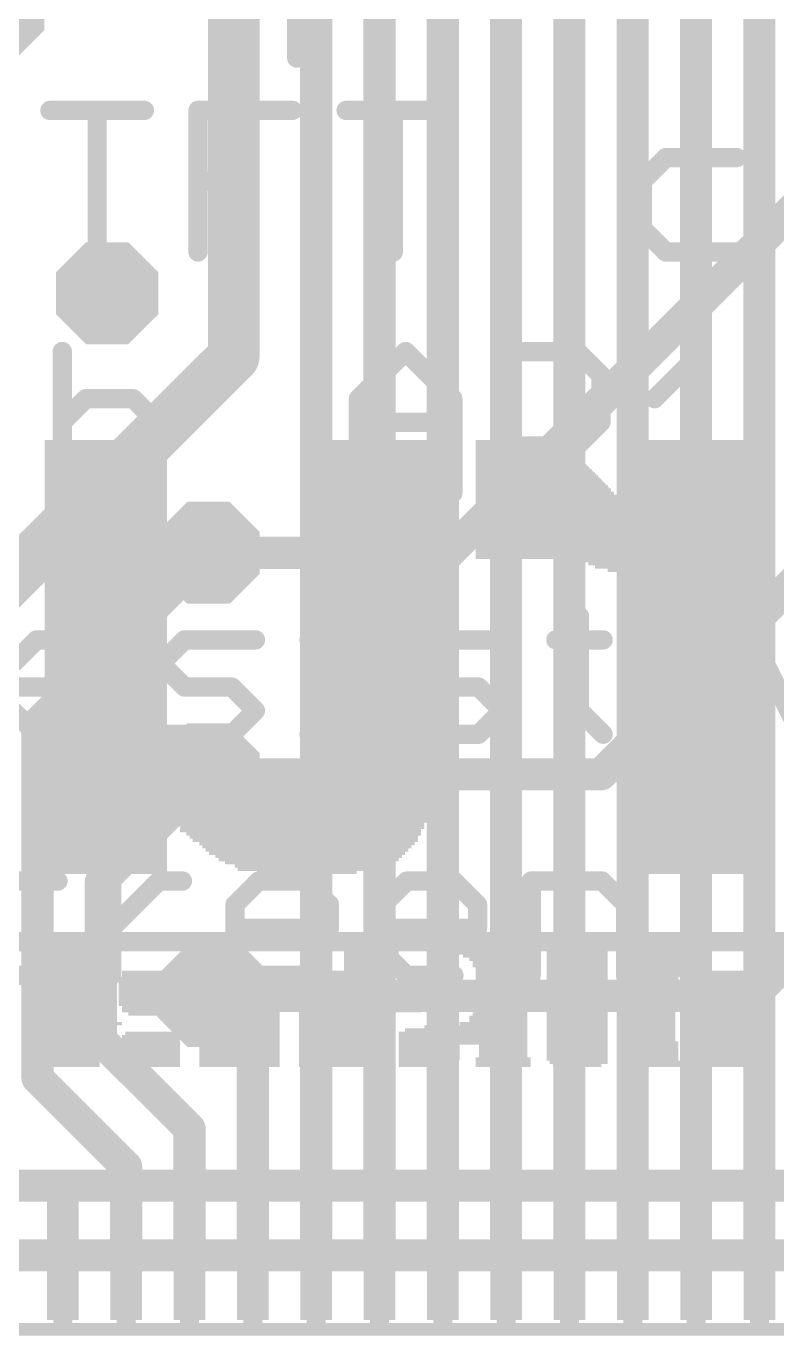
# Model space of a CAD drawing. Extents: x -14.2 to 48.4, y -5.3 to 35.
# Drawn here: x 14.14 to 20.07, y 4.21 to 14.56 of the extents above; entities that cross this region are included whole.
import ezdxf

# ---------------------------------------------------------------- set-up
doc = ezdxf.new("R2010")
doc.units = 0
for name, color, linetype in [('1', 12, 'CONTINUOUS'), ('16', 132, 'CONTINUOUS'), ('18', 110, 'CONTINUOUS'), ('21', 40, 'CONTINUOUS'), ('22', 6, 'CONTINUOUS'), ('51', 253, 'CONTINUOUS')]:
    doc.layers.add(name, color=color, linetype=linetype)

# ---------------------------------------------------------------- blocks, each defined once
blk = doc.blocks.new('RECT')
blk.add_solid([(-0.5, -0.5), (0.5, -0.5), (-0.5, 0.5), (0.5, 0.5)])
blk = doc.blocks.new('OCTAGONV')
at = {"const_width": 0.5}
blk.add_lwpolyline([(-0.25, -0.1036), (-0.25, 0.1036), (-0.1036, 0.25), (0.1036, 0.25), (0.25, 0.1036), (0.25, -0.1036), (0.1036, -0.25), (-0.1036, -0.25), (-0.25, -0.1036), (-0.25, 0.1036)], dxfattribs=at)

msp = doc.modelspace()

# ---------------------------------------------------------------- linework, layer by layer
at = {"layer": '1'}
for points, const_width in [([(16.43, 18.16), (16.43, 4.89)], 0.254), ([(16.93, 4.89), (16.93, 18.16)], 0.254), ([(17.43, 18.16), (17.43, 4.89)], 0.254), ([(17.93, 4.89), (17.93, 18.16)], 0.254), ([(18.43, 18.16), (18.43, 4.89)], 0.254), ([(18.93, 4.89), (18.93, 18.16)], 0.254), ([(19.43, 18.16), (19.43, 4.89)], 0.254), ([(19.93, 4.89), (19.93, 18.16)], 0.254), ([(15.78, 11.95), (15.78, 16.25)], 0.4064), ([(13.58, 9.75), (15.78, 11.95)], 0.4064), ([(14.23, 9.05), (15.58, 10.4)], 0.254), ([(14.23, 6.25), (14.23, 9.05)], 0.254), ([(14.73, 7.8), (15.58, 8.65)], 0.254), ([(14.73, 6.55), (14.73, 7.8)], 0.254), ([(15.93, 6.55), (15.58, 6.9)], 0.254), ([(15.43, 5.85), (14.73, 6.55)], 0.254), ([(15.93, 4.89), (15.93, 6.55)], 0.254), ([(14.93, 5.55), (14.23, 6.25)], 0.254), ([(15.43, 4.89), (15.43, 5.85)], 0.254), ([(14.93, 4.89), (14.93, 5.55)], 0.254)]:
    msp.add_lwpolyline(points, dxfattribs=dict(at, const_width=const_width))
for points, const_width in [([(15.8518, 11.8782, 1), (15.7082, 12.0218)], 0.2032), ([(15.6784, 11.95, 1), (15.8816, 11.95)], 0.2032), ([(15.6249, 10.3551, 1), (15.5351, 10.4449)], 0.127), ([(14.2935, 9.05, 1), (14.1665, 9.05)], 0.127), ([(14.1851, 9.0949, 1), (14.2749, 9.0051)], 0.127), ([(15.6249, 8.6051, 1), (15.5351, 8.6949)], 0.127), ([(14.7935, 7.8, 1), (14.6665, 7.8)], 0.127), ([(14.6851, 7.8449, 1), (14.7749, 7.7551)], 0.127), ([(15.6249, 6.9449, 1), (15.5351, 6.8551)], 0.127), ([(14.7749, 6.5949, 1), (14.6851, 6.5051)], 0.127), ([(15.9935, 6.55, 1), (15.8665, 6.55)], 0.127), ([(15.8851, 6.5051, 1), (15.9749, 6.5949)], 0.127), ([(14.6665, 6.55, 1), (14.7935, 6.55)], 0.127), ([(14.2749, 6.2949, 1), (14.1851, 6.2051)], 0.127), ([(14.1665, 6.25, 1), (14.2935, 6.25)], 0.127), ([(15.4935, 5.85, 1), (15.3665, 5.85)], 0.127), ([(15.3851, 5.8051, 1), (15.4749, 5.8949)], 0.127), ([(14.9935, 5.55, 1), (14.8665, 5.55)], 0.127), ([(14.8851, 5.5051, 1), (14.9749, 5.5949)], 0.127), ([(14.8665, 4.89, 1), (14.9935, 4.89)], 0.127), ([(15.3665, 4.89, 1), (15.4935, 4.89)], 0.127), ([(15.8665, 4.89, 1), (15.9935, 4.89)], 0.127), ([(16.3665, 4.89, 1), (16.4935, 4.89)], 0.127), ([(16.8665, 4.89, 1), (16.9935, 4.89)], 0.127), ([(17.3665, 4.89, 1), (17.4935, 4.89)], 0.127), ([(17.8665, 4.89, 1), (17.9935, 4.89)], 0.127), ([(18.3665, 4.89, 1), (18.4935, 4.89)], 0.127), ([(18.8665, 4.89, 1), (18.9935, 4.89)], 0.127), ([(19.3665, 4.89, 1), (19.4935, 4.89)], 0.127), ([(19.8665, 4.89, 1), (19.9935, 4.89)], 0.127)]:
    msp.add_lwpolyline(points, format="xyb", dxfattribs=dict(at, const_width=const_width))
at = {"layer": '16', "const_width": 0.254}
for points in [[(17.48, 10.4), (23.68, 16.6)], [(18.68, 8.65), (24.93, 14.9)], [(19.88, 6.9), (26.18, 13.2)], [(15.58, 10.4), (17.48, 10.4)], [(15.58, 8.65), (18.68, 8.65)], [(15.58, 6.9), (19.88, 6.9)], [(27.03, 5.4), (11.9319, 5.4)], [(27.28, 4.85), (11.6813, 4.85)]]:
    msp.add_lwpolyline(points, dxfattribs=at)
at = {"layer": '16', "const_width": 0.127}
for points in [[(15.58, 10.4635, 1), (15.58, 10.3365)], [(17.4351, 10.4449, 1), (17.5249, 10.3551)], [(17.48, 10.3365, 1), (17.48, 10.4635)], [(15.58, 8.7135, 1), (15.58, 8.5865)], [(18.6351, 8.6949, 1), (18.7249, 8.6051)], [(18.68, 8.5865, 1), (18.68, 8.7135)], [(15.58, 6.9635, 1), (15.58, 6.8365)], [(19.8351, 6.9449, 1), (19.9249, 6.8551)], [(19.88, 6.8365, 1), (19.88, 6.9635)]]:
    msp.add_lwpolyline(points, format="xyb", dxfattribs=at)
at = {"layer": '21', "const_width": 0.1524}
for points in [[(16.2769, 14.3084), (16.2769, 15.4269)], [(14.3279, 13.8948), (15.0736, 13.8948)], [(14.7008, 12.7762), (14.7008, 13.8948)], [(15.4973, 12.7762), (15.4973, 13.8948)], [(15.4973, 13.8948), (16.243, 13.8948)], [(16.6667, 13.8948), (17.4124, 13.8948)], [(17.0395, 12.7762), (17.0395, 13.8948)], [(19.1919, 13.5219), (19.0055, 13.3355)], [(19.7512, 13.5219), (19.1919, 13.5219)], [(15.4973, 13.3355), (15.8702, 13.3355)], [(19.0055, 13.3355), (19.0055, 12.9626)], [(19.0055, 12.9626), (19.1919, 12.7762)], [(19.1919, 12.7762), (19.7512, 12.7762)], [(14.4253, 11.9898), (14.4253, 10.8712)], [(16.7641, 11.6169), (17.137, 11.9898)], [(17.137, 11.9898), (17.5098, 11.6169)], [(17.9335, 10.8712), (17.9335, 11.9898)], [(17.9335, 11.9898), (18.4928, 11.9898)], [(18.4928, 11.9898), (18.6792, 11.8033)], [(19.1029, 11.6169), (19.4758, 11.9898)], [(19.4758, 11.9898), (19.4758, 10.8712)], [(18.6792, 11.8033), (18.6792, 11.4305)], [(14.4253, 11.4305), (14.6118, 11.6169)], [(14.6118, 11.6169), (14.9846, 11.6169)], [(14.9846, 11.6169), (15.171, 11.4305)], [(16.7641, 10.8712), (16.7641, 11.6169)], [(17.5098, 11.6169), (17.5098, 10.8712)], [(15.171, 11.4305), (15.171, 10.8712)], [(16.7641, 11.4305), (17.5098, 11.4305)], [(18.6792, 11.4305), (18.4928, 11.244)], [(18.4928, 11.244), (17.9335, 11.244)], [(18.3064, 11.244), (18.6792, 10.8712)], [(19.1029, 10.8712), (19.8486, 10.8712)], [(16.5608, 10.2712), (16.5608, 10.0848)], [(19.2894, 10.2712), (19.2894, 10.0848)], [(18.5098, 9.8983), (18.5098, 9.1526)], [(14.0356, 9.5255), (14.222, 9.7119)], [(14.222, 9.7119), (14.5948, 9.7119)], [(14.5948, 9.7119), (14.7813, 9.5255)], [(15.2049, 9.5255), (15.3914, 9.7119)], [(15.3914, 9.7119), (15.9507, 9.7119)], [(16.3743, 9.7119), (16.5608, 9.7119)], [(16.5608, 9.7119), (16.5608, 8.9662)], [(17.1539, 9.5255), (17.3404, 9.7119)], [(17.3404, 9.7119), (17.8996, 9.7119)], [(18.3233, 9.7119), (18.6962, 9.7119)], [(19.1029, 9.7119), (19.2894, 9.7119)], [(19.2894, 9.7119), (19.2894, 8.9662)], [(19.8825, 9.7119), (20.2554, 8.9662)], [(14.7813, 9.5255), (14.7813, 9.3391)], [(15.3914, 9.3391), (15.2049, 9.5255)], [(17.3404, 9.3391), (17.1539, 9.5255)], [(14.7813, 9.3391), (14.0356, 9.3391)], [(15.7642, 9.3391), (15.3914, 9.3391)], [(15.9507, 9.1526), (15.7642, 9.3391)], [(17.7132, 9.3391), (17.3404, 9.3391)], [(17.8996, 9.1526), (17.7132, 9.3391)], [(14.222, 8.9662), (14.0356, 9.1526)], [(15.7642, 8.9662), (15.9507, 9.1526)], [(17.7132, 8.9662), (17.8996, 9.1526)], [(18.5098, 9.1526), (18.6962, 8.9662)], [(14.5948, 8.9662), (14.222, 8.9662)], [(15.2049, 8.9662), (15.7642, 8.9662)], [(16.3743, 8.9662), (16.7472, 8.9662)], [(17.1539, 8.9662), (17.7132, 8.9662)], [(19.1029, 8.9662), (19.4758, 8.9662)], [(14.3915, 7.8069), (13.8322, 7.8069)], [(14.8151, 7.0612), (14.8151, 7.8069)], [(14.8151, 7.4341), (15.188, 7.8069)], [(15.188, 7.8069), (15.3744, 7.8069)], [(15.7896, 7.6205), (15.9761, 7.8069)], [(15.9761, 7.8069), (16.3489, 7.8069)], [(16.3489, 7.8069), (16.5353, 7.6205)], [(16.959, 7.6205), (17.1455, 7.8069)], [(17.1455, 7.8069), (17.5183, 7.8069)], [(17.5183, 7.8069), (17.7047, 7.6205)], [(18.1284, 7.0612), (18.1284, 7.8069)], [(18.1284, 7.8069), (18.6877, 7.8069)], [(18.6877, 7.8069), (18.8741, 7.6205)], [(15.7896, 7.2476), (15.7896, 7.6205)], [(16.5353, 7.6205), (16.5353, 7.4341)], [(16.959, 7.2476), (16.959, 7.6205)], [(17.7047, 7.6205), (17.7047, 7.4341)], [(18.8741, 7.6205), (18.8741, 7.0612)], [(16.5353, 7.4341), (15.7896, 7.4341)], [(17.7047, 7.4341), (16.959, 7.4341)], [(15.9761, 7.0612), (15.7896, 7.2476)], [(17.1455, 7.0612), (16.959, 7.2476)], [(13.8322, 7.0612), (14.3915, 7.0612)], [(16.3489, 7.0612), (15.9761, 7.0612)], [(17.5183, 7.0612), (17.1455, 7.0612)]]:
    msp.add_lwpolyline(points, dxfattribs=at)
at = {"layer": '21', "const_width": 0.0762}
for points in [[(16.2388, 14.3084, 1), (16.315, 14.3084)], [(14.3279, 13.9329, 1), (14.3279, 13.8567)], [(14.7389, 13.8948, 1), (14.6627, 13.8948)], [(15.0736, 13.8567, 1), (15.0736, 13.9329)], [(15.5354, 13.8948, 1), (15.4592, 13.8948)], [(15.4973, 13.9329, 1), (15.4973, 13.8567)], [(16.243, 13.8567, 1), (16.243, 13.9329)], [(16.6667, 13.9329, 1), (16.6667, 13.8567)], [(17.0776, 13.8948, 1), (17.0014, 13.8948)], [(17.4124, 13.8567, 1), (17.4124, 13.9329)], [(19.1919, 13.56, 1), (19.1919, 13.4838)], [(19.2189, 13.495, 1), (19.165, 13.5488)], [(19.7512, 13.4838, 1), (19.7512, 13.56)], [(15.4973, 13.3736, 1), (15.4973, 13.2974)], [(15.8702, 13.2974, 1), (15.8702, 13.3736)], [(18.9785, 13.3624, 1), (19.0324, 13.3085)], [(19.0436, 13.3355, 1), (18.9674, 13.3355)], [(19.0324, 12.9896, 1), (18.9785, 12.9357)], [(18.9674, 12.9626, 1), (19.0436, 12.9626)], [(19.1919, 12.8143, 1), (19.1919, 12.7381)], [(19.165, 12.7493, 1), (19.2189, 12.8031)], [(19.7512, 12.7381, 1), (19.7512, 12.8143)], [(14.6627, 12.7762, 1), (14.7389, 12.7762)], [(15.4592, 12.7762, 1), (15.5354, 12.7762)], [(17.0014, 12.7762, 1), (17.0776, 12.7762)], [(14.4634, 11.9898, 1), (14.3872, 11.9898)], [(17.1639, 12.0167, 1), (17.11, 11.9628)], [(17.1639, 11.9628, 1), (17.11, 12.0167)], [(17.9716, 11.9898, 1), (17.8954, 11.9898)], [(17.9335, 12.0279, 1), (17.9335, 11.9517)], [(18.5197, 12.0167, 1), (18.4659, 11.9628)], [(18.4928, 11.9517, 1), (18.4928, 12.0279)], [(19.5139, 11.9898, 1), (19.4377, 11.9898)], [(19.5027, 11.9628, 1), (19.4488, 12.0167)], [(18.7173, 11.8033, 1), (18.6411, 11.8033)], [(18.6523, 11.7764, 1), (18.7062, 11.8303)], [(14.6118, 11.655, 1), (14.6118, 11.5788)], [(14.6387, 11.59, 1), (14.5848, 11.6438)], [(15.0116, 11.6438, 1), (14.9577, 11.59)], [(14.9846, 11.5788, 1), (14.9846, 11.655)], [(16.8022, 11.6169, 1), (16.726, 11.6169)], [(17.5479, 11.6169, 1), (17.4717, 11.6169)], [(16.7372, 11.6438, 1), (16.7911, 11.59)], [(17.4829, 11.59, 1), (17.5368, 11.6438)], [(19.076, 11.6438, 1), (19.1299, 11.59)], [(14.3984, 11.4574, 1), (14.4523, 11.4035)], [(15.2091, 11.4305, 1), (15.1329, 11.4305)], [(15.1441, 11.4035, 1), (15.198, 11.4574)], [(16.7641, 11.4686, 1), (16.7641, 11.3924)], [(17.5098, 11.3924, 1), (17.5098, 11.4686)], [(18.7062, 11.4035, 1), (18.6523, 11.4574)], [(18.6411, 11.4305, 1), (18.7173, 11.4305)], [(17.9335, 11.2821, 1), (17.9335, 11.2059)], [(18.3333, 11.271, 1), (18.2794, 11.2171)], [(18.4659, 11.271, 1), (18.5197, 11.2171)], [(18.4928, 11.2059, 1), (18.4928, 11.2821)], [(14.3872, 10.8712, 1), (14.4634, 10.8712)], [(15.1329, 10.8712, 1), (15.2091, 10.8712)], [(16.726, 10.8712, 1), (16.8022, 10.8712)], [(17.4717, 10.8712, 1), (17.5479, 10.8712)], [(17.8954, 10.8712, 1), (17.9716, 10.8712)], [(18.6523, 10.8443, 1), (18.7062, 10.8981)], [(19.1029, 10.9093, 1), (19.1029, 10.8331)], [(19.4377, 10.8712, 1), (19.5139, 10.8712)], [(19.8486, 10.8331, 1), (19.8486, 10.9093)], [(16.5989, 10.2712, 1), (16.5227, 10.2712)], [(19.3275, 10.2712, 1), (19.2513, 10.2712)], [(16.5227, 10.0848, 1), (16.5989, 10.0848)], [(19.2513, 10.0848, 1), (19.3275, 10.0848)], [(18.5479, 9.8983, 1), (18.4717, 9.8983)], [(14.222, 9.75, 1), (14.222, 9.6738)], [(14.2489, 9.685, 1), (14.195, 9.7388)], [(14.6218, 9.7388, 1), (14.5679, 9.685)], [(14.5948, 9.6738, 1), (14.5948, 9.75)], [(15.3914, 9.75, 1), (15.3914, 9.6738)], [(15.4183, 9.685, 1), (15.3644, 9.7388)], [(15.9507, 9.6738, 1), (15.9507, 9.75)], [(16.3743, 9.75, 1), (16.3743, 9.6738)], [(16.5989, 9.7119, 1), (16.5227, 9.7119)], [(16.5608, 9.6738, 1), (16.5608, 9.75)], [(17.3404, 9.75, 1), (17.3404, 9.6738)], [(17.3673, 9.685, 1), (17.3134, 9.7388)], [(17.8996, 9.6738, 1), (17.8996, 9.75)], [(18.3233, 9.75, 1), (18.3233, 9.6738)], [(18.6962, 9.6738, 1), (18.6962, 9.75)], [(19.1029, 9.75, 1), (19.1029, 9.6738)], [(19.3275, 9.7119, 1), (19.2513, 9.7119)], [(19.2894, 9.6738, 1), (19.2894, 9.75)], [(19.9166, 9.7289, 1), (19.8485, 9.6949)], [(14.8194, 9.5255, 1), (14.7432, 9.5255)], [(14.7543, 9.4985, 1), (14.8082, 9.5524)], [(15.2319, 9.5524, 1), (15.178, 9.4985)], [(15.178, 9.5524, 1), (15.2319, 9.4985)], [(17.1809, 9.5524, 1), (17.127, 9.4985)], [(17.127, 9.5524, 1), (17.1809, 9.4985)], [(14.7813, 9.301, 1), (14.7813, 9.3772)], [(15.3914, 9.3772, 1), (15.3914, 9.301)], [(15.7912, 9.366, 1), (15.7373, 9.3121)], [(15.7642, 9.301, 1), (15.7642, 9.3772)], [(17.3404, 9.3772, 1), (17.3404, 9.301)], [(17.7402, 9.366, 1), (17.6863, 9.3121)], [(17.7132, 9.301, 1), (17.7132, 9.3772)], [(14.7432, 9.3391, 1), (14.8194, 9.3391)], [(15.3644, 9.3121, 1), (15.4183, 9.366)], [(17.3134, 9.3121, 1), (17.3673, 9.366)], [(15.9776, 9.1257, 1), (15.9237, 9.1796)], [(15.9237, 9.1257, 1), (15.9776, 9.1796)], [(17.9266, 9.1257, 1), (17.8727, 9.1796)], [(17.8727, 9.1257, 1), (17.9266, 9.1796)], [(18.5367, 9.1796, 1), (18.4828, 9.1257)], [(18.4717, 9.1526, 1), (18.5479, 9.1526)], [(14.222, 9.0043, 1), (14.222, 8.9281)], [(14.195, 8.9393, 1), (14.2489, 8.9931)], [(14.5948, 8.9281, 1), (14.5948, 9.0043)], [(15.2049, 9.0043, 1), (15.2049, 8.9281)], [(15.7373, 8.9931, 1), (15.7912, 8.9393)], [(15.7642, 8.9281, 1), (15.7642, 9.0043)], [(16.3743, 9.0043, 1), (16.3743, 8.9281)], [(16.5227, 8.9662, 1), (16.5989, 8.9662)], [(16.7472, 8.9281, 1), (16.7472, 9.0043)], [(17.1539, 9.0043, 1), (17.1539, 8.9281)], [(17.6863, 8.9931, 1), (17.7402, 8.9393)], [(17.7132, 8.9281, 1), (17.7132, 9.0043)], [(18.6692, 8.9393, 1), (18.7231, 8.9931)], [(19.1029, 9.0043, 1), (19.1029, 8.9281)], [(19.2513, 8.9662, 1), (19.3275, 8.9662)], [(19.4758, 8.9281, 1), (19.4758, 9.0043)], [(14.3915, 7.7688, 1), (14.3915, 7.845)], [(14.8532, 7.8069, 1), (14.777, 7.8069)], [(15.188, 7.845, 1), (15.188, 7.7688)], [(15.2149, 7.78, 1), (15.1611, 7.8338)], [(15.3744, 7.7688, 1), (15.3744, 7.845)], [(15.9761, 7.845, 1), (15.9761, 7.7688)], [(16.003, 7.78, 1), (15.9491, 7.8338)], [(16.3759, 7.8338, 1), (16.322, 7.78)], [(16.3489, 7.7688, 1), (16.3489, 7.845)], [(17.1455, 7.845, 1), (17.1455, 7.7688)], [(17.1724, 7.78, 1), (17.1185, 7.8338)], [(17.5453, 7.8338, 1), (17.4914, 7.78)], [(17.5183, 7.7688, 1), (17.5183, 7.845)], [(18.1665, 7.8069, 1), (18.0903, 7.8069)], [(18.1284, 7.845, 1), (18.1284, 7.7688)], [(18.7147, 7.8338, 1), (18.6608, 7.78)], [(18.6877, 7.7688, 1), (18.6877, 7.845)], [(15.8277, 7.6205, 1), (15.7515, 7.6205)], [(15.7627, 7.6474, 1), (15.8166, 7.5935)], [(16.5734, 7.6205, 1), (16.4972, 7.6205)], [(16.5084, 7.5935, 1), (16.5623, 7.6474)], [(16.9971, 7.6205, 1), (16.9209, 7.6205)], [(16.9321, 7.6474, 1), (16.986, 7.5935)], [(17.7428, 7.6205, 1), (17.6666, 7.6205)], [(17.6778, 7.5935, 1), (17.7317, 7.6474)], [(18.9122, 7.6205, 1), (18.836, 7.6205)], [(18.8472, 7.5935, 1), (18.9011, 7.6474)], [(14.7882, 7.461, 1), (14.8421, 7.4071)], [(15.7896, 7.4722, 1), (15.7896, 7.396)], [(16.4972, 7.4341, 1), (16.5734, 7.4341)], [(16.5353, 7.396, 1), (16.5353, 7.4722)], [(16.959, 7.4722, 1), (16.959, 7.396)], [(17.6666, 7.4341, 1), (17.7428, 7.4341)], [(17.7047, 7.396, 1), (17.7047, 7.4722)], [(15.8166, 7.2746, 1), (15.7627, 7.2207)], [(15.7515, 7.2476, 1), (15.8277, 7.2476)], [(16.986, 7.2746, 1), (16.9321, 7.2207)], [(16.9209, 7.2476, 1), (16.9971, 7.2476)], [(14.3915, 7.0231, 1), (14.3915, 7.0993)], [(14.777, 7.0612, 1), (14.8532, 7.0612)], [(15.9761, 7.0993, 1), (15.9761, 7.0231)], [(15.9491, 7.0343, 1), (16.003, 7.0881)], [(16.3489, 7.0231, 1), (16.3489, 7.0993)], [(17.1455, 7.0993, 1), (17.1455, 7.0231)], [(17.1185, 7.0343, 1), (17.1724, 7.0881)], [(17.5183, 7.0231, 1), (17.5183, 7.0993)], [(18.0903, 7.0612, 1), (18.1665, 7.0612)], [(18.836, 7.0612, 1), (18.9122, 7.0612)]]:
    msp.add_lwpolyline(points, format="xyb", dxfattribs=at)
at = {"layer": '51', "const_width": 0.1016}
msp.add_lwpolyline([(10.33, 4.265), (36.03, 4.265)], dxfattribs=at)

# ---------------------------------------------------------------- block references
at = {"layer": '1', "xscale": 1.1, "yscale": 0.25, "rotation": 90}
for p in [(14.43, 4.89), (14.93, 4.89), (15.43, 4.89), (15.93, 4.89), (16.43, 4.89), (16.93, 4.89), (17.43, 4.89), (17.93, 4.89), (18.43, 4.89), (18.93, 4.89), (19.43, 4.89), (19.93, 4.89)]:
    msp.add_blockref('RECT', p, dxfattribs=at)
at = {"layer": '18', "xscale": 0.8064, "yscale": 0.8064}
for p in [(13.88, 14.696), (13.88, 14.696), (14.78, 12.45), (14.78, 12.45), (15.58, 10.4), (15.58, 10.4), (15.58, 8.65), (15.58, 8.65), (15.58, 6.9), (15.58, 6.9)]:
    msp.add_blockref('OCTAGONV', p, dxfattribs=at)
at = {"layer": '22', "yscale": 0.0254, "rotation": 180}
for p, xscale in [((14.7701, 11.2776), 0.9652), ((16.8783, 11.2776), 0.9652), ((17.9832, 11.2776), 0.5842), ((19.3675, 11.2776), 0.9652), ((14.7701, 11.2522), 0.9652), ((14.7701, 11.2268), 0.9652), ((14.7701, 11.2014), 0.9652), ((14.7701, 11.176), 0.9652), ((16.8783, 11.2522), 0.9652), ((16.8783, 11.2268), 0.9652), ((16.8783, 11.2014), 0.9652), ((16.8783, 11.176), 0.9652), ((17.9959, 11.2522), 0.6096), ((18.034, 11.2268), 0.6858), ((18.0594, 11.2014), 0.7366), ((18.0721, 11.176), 0.762), ((19.3675, 11.2522), 0.9652), ((19.3675, 11.2268), 0.9652), ((19.3675, 11.2014), 0.9652), ((19.3675, 11.176), 0.9652), ((14.7701, 11.1506), 0.9652), ((14.7701, 11.1252), 0.9652), ((14.7701, 11.0998), 0.9652), ((14.7701, 11.0744), 0.9652), ((16.8783, 11.1506), 0.9652), ((16.8783, 11.1252), 0.9652), ((16.8783, 11.0998), 0.9652), ((16.8783, 11.0744), 0.9652), ((18.0975, 11.1506), 0.8128), ((18.0975, 11.1252), 0.8128), ((18.1102, 11.0998), 0.8382), ((18.1356, 11.0744), 0.889), ((19.3675, 11.1506), 0.9652), ((19.3675, 11.1252), 0.9652), ((19.3675, 11.0998), 0.9652), ((19.3675, 11.0744), 0.9652), ((14.7701, 11.049), 0.9652), ((14.7701, 11.0236), 0.9652), ((14.7701, 10.9982), 0.9652), ((14.7701, 10.9728), 0.9652), ((16.8783, 11.049), 0.9652), ((16.8783, 11.0236), 0.9652), ((16.8783, 10.9982), 0.9652), ((16.8783, 10.9728), 0.9652), ((18.1483, 11.049), 0.9144), ((18.161, 11.0236), 0.9398), ((18.1737, 10.9982), 0.9652), ((18.1864, 10.9728), 0.9906), ((19.3675, 11.049), 0.9652), ((19.3675, 11.0236), 0.9652), ((19.3675, 10.9982), 0.9652), ((19.3675, 10.9728), 0.9652), ((14.7701, 10.9474), 0.9652), ((14.7701, 10.922), 0.9652), ((14.7701, 10.8966), 0.9652), ((14.7701, 10.8712), 0.9652), ((16.8783, 10.9474), 0.9652), ((16.8783, 10.922), 0.9652), ((16.8783, 10.8966), 0.9652), ((16.8783, 10.8712), 0.9652), ((18.1991, 10.9474), 1.016), ((18.2118, 10.922), 1.0414), ((18.2245, 10.8966), 1.0668), ((18.2372, 10.8712), 1.0922), ((19.3675, 10.9474), 0.9652), ((19.3675, 10.922), 0.9652), ((19.3675, 10.8966), 0.9652), ((19.3675, 10.8712), 0.9652), ((14.7701, 10.8458), 0.9652), ((14.7701, 10.8204), 0.9652), ((14.7701, 10.795), 0.9652), ((14.7701, 10.7696), 0.9652), ((16.8783, 10.8458), 0.9652), ((16.8783, 10.8204), 0.9652), ((16.8783, 10.795), 0.9652), ((16.8783, 10.7696), 0.9652), ((18.2499, 10.8458), 1.1176), ((18.2626, 10.8204), 1.143), ((18.2753, 10.795), 1.1684), ((18.7706, 10.7696), 2.159), ((19.3675, 10.8458), 0.9652), ((19.3675, 10.8204), 0.9652), ((19.3675, 10.795), 0.9652), ((14.7701, 10.7442), 0.9652), ((14.7701, 10.7188), 0.9652), ((14.7701, 10.6934), 0.9652), ((14.7701, 10.668), 0.9652), ((16.8783, 10.7442), 0.9652), ((16.8783, 10.7188), 0.9652), ((16.8783, 10.6934), 0.9652), ((16.8783, 10.668), 0.9652), ((18.7706, 10.7442), 2.159), ((18.7706, 10.7188), 2.159), ((18.7706, 10.6934), 2.159), ((18.7706, 10.668), 2.159), ((14.7701, 10.6426), 0.9652), ((14.7701, 10.6172), 0.9652), ((14.7701, 10.5918), 0.9652), ((14.7701, 10.5664), 0.9652), ((14.7701, 10.541), 0.9652), ((16.8783, 10.6426), 0.9652), ((16.8783, 10.6172), 0.9652), ((16.8783, 10.5918), 0.9652), ((16.8783, 10.5664), 0.9652), ((16.8783, 10.541), 0.9652), ((18.7706, 10.6426), 2.159), ((18.7706, 10.6172), 2.159), ((18.7706, 10.5918), 2.159), ((18.7706, 10.5664), 2.159), ((18.7706, 10.541), 2.159), ((14.7701, 10.5156), 0.9652), ((14.7701, 10.4902), 0.9652), ((14.7701, 10.4648), 0.9652), ((14.7701, 10.4394), 0.9652), ((16.8783, 10.5156), 0.9652), ((16.8783, 10.4902), 0.9652), ((16.8783, 10.4648), 0.9652), ((16.8783, 10.4394), 0.9652), ((18.7706, 10.5156), 2.159), ((18.7706, 10.4902), 2.159), ((18.7706, 10.4648), 2.159), ((18.7706, 10.4394), 2.159), ((14.7701, 10.414), 0.9652), ((14.7701, 10.3886), 0.9652), ((14.7701, 10.3632), 0.9652), ((14.7701, 10.3378), 0.9652), ((16.8783, 10.414), 0.9652), ((16.8783, 10.3886), 0.9652), ((16.8783, 10.3632), 0.9652), ((16.8783, 10.3378), 0.9652), ((18.7706, 10.414), 2.159), ((18.7706, 10.3886), 2.159), ((18.7706, 10.3632), 2.159), ((19.1135, 10.3378), 1.4732), ((14.7701, 10.3124), 0.9652), ((14.7701, 10.287), 0.9652), ((14.7701, 10.2616), 0.9652), ((14.7701, 10.2362), 0.9652), ((16.8783, 10.3124), 0.9652), ((16.8783, 10.287), 0.9652), ((16.8783, 10.2616), 0.9652), ((16.8783, 10.2362), 0.9652), ((19.2151, 10.3124), 1.27), ((19.2405, 10.287), 1.2192), ((19.2913, 10.2616), 1.1176), ((19.3421, 10.2362), 1.016), ((14.7701, 10.2108), 0.9652), ((14.7701, 10.1854), 0.9652), ((14.7701, 10.16), 0.9652), ((14.7701, 10.1346), 0.9652), ((16.8783, 10.2108), 0.9652), ((16.8783, 10.1854), 0.9652), ((16.8783, 10.16), 0.9652), ((16.8783, 10.1346), 0.9652), ((19.3548, 10.2108), 0.9906), ((19.3675, 10.1854), 0.9652), ((19.3675, 10.16), 0.9652), ((19.3675, 10.1346), 0.9652), ((14.7701, 10.1092), 0.9652), ((14.7701, 10.0838), 0.9652), ((14.7701, 10.0584), 0.9652), ((14.7701, 10.033), 0.9652), ((16.8783, 10.1092), 0.9652), ((16.8783, 10.0838), 0.9652), ((16.8783, 10.0584), 0.9652), ((16.8783, 10.033), 0.9652), ((19.3675, 10.1092), 0.9652), ((19.3675, 10.0838), 0.9652), ((19.3675, 10.0584), 0.9652), ((19.3675, 10.033), 0.9652), ((14.7701, 10.0076), 0.9652), ((14.7701, 9.9822), 0.9652), ((14.7701, 9.9568), 0.9652), ((14.7701, 9.9314), 0.9652), ((16.8783, 10.0076), 0.9652), ((16.8783, 9.9822), 0.9652), ((16.8783, 9.9568), 0.9652), ((16.8783, 9.9314), 0.9652), ((19.3675, 10.0076), 0.9652), ((19.3675, 9.9822), 0.9652), ((19.3675, 9.9568), 0.9652), ((19.3675, 9.9314), 0.9652), ((14.7701, 9.906), 0.9652), ((14.7701, 9.8806), 0.9652), ((14.7701, 9.8552), 0.9652), ((14.7701, 9.8298), 0.9652), ((16.8783, 9.906), 0.9652), ((16.8783, 9.8806), 0.9652), ((16.8783, 9.8552), 0.9652), ((16.8783, 9.8298), 0.9652), ((19.3675, 9.906), 0.9652), ((19.3675, 9.8806), 0.9652), ((19.3675, 9.8552), 0.9652), ((19.3675, 9.8298), 0.9652), ((14.7701, 9.8044), 0.9652), ((14.7701, 9.779), 0.9652), ((14.7701, 9.7536), 0.9652), ((14.7701, 9.7282), 0.9652), ((16.8783, 9.8044), 0.9652), ((16.8783, 9.779), 0.9652), ((16.8783, 9.7536), 0.9652), ((16.8783, 9.7282), 0.9652), ((19.3675, 9.8044), 0.9652), ((19.3675, 9.779), 0.9652), ((19.3675, 9.7536), 0.9652), ((19.3675, 9.7282), 0.9652), ((14.7701, 9.7028), 0.9652), ((14.7701, 9.6774), 0.9652), ((14.7701, 9.652), 0.9652), ((14.7701, 9.6266), 0.9652), ((16.8783, 9.7028), 0.9652), ((16.8783, 9.6774), 0.9652), ((16.8783, 9.652), 0.9652), ((16.8783, 9.6266), 0.9652), ((19.3675, 9.7028), 0.9652), ((19.3675, 9.6774), 0.9652), ((19.3675, 9.652), 0.9652), ((19.3675, 9.6266), 0.9652), ((14.7701, 9.6012), 0.9652), ((14.7701, 9.5758), 0.9652), ((14.7701, 9.5504), 0.9652), ((14.7701, 9.525), 0.9652), ((16.8783, 9.6012), 0.9652), ((16.8783, 9.5758), 0.9652), ((16.8783, 9.5504), 0.9652), ((16.8783, 9.525), 0.9652), ((19.3675, 9.6012), 0.9652), ((19.3675, 9.5758), 0.9652), ((19.3675, 9.5504), 0.9652), ((19.3675, 9.525), 0.9652), ((14.7701, 9.4996), 0.9652), ((14.7701, 9.4742), 0.9652), ((14.7701, 9.4488), 0.9652), ((14.7701, 9.4234), 0.9652), ((16.8783, 9.4996), 0.9652), ((16.8783, 9.4742), 0.9652), ((16.8783, 9.4488), 0.9652), ((16.8783, 9.4234), 0.9652), ((19.3675, 9.4996), 0.9652), ((19.3675, 9.4742), 0.9652), ((19.3675, 9.4488), 0.9652), ((19.3675, 9.4234), 0.9652), ((14.7701, 9.398), 0.9652), ((14.7701, 9.3726), 0.9652), ((14.7701, 9.3472), 0.9652), ((14.7701, 9.3218), 0.9652), ((16.8783, 9.398), 0.9652), ((16.8783, 9.3726), 0.9652), ((16.8783, 9.3472), 0.9652), ((16.8783, 9.3218), 0.9652), ((19.3675, 9.398), 0.9652), ((19.3675, 9.3726), 0.9652), ((19.3675, 9.3472), 0.9652), ((19.3675, 9.3218), 0.9652), ((14.7701, 9.2964), 0.9652), ((14.7701, 9.271), 0.9652), ((14.7701, 9.2456), 0.9652), ((14.7701, 9.2202), 0.9652), ((16.8783, 9.2964), 0.9652), ((16.8783, 9.271), 0.9652), ((16.8783, 9.2456), 0.9652), ((16.8783, 9.2202), 0.9652), ((19.3675, 9.2964), 0.9652), ((19.3675, 9.271), 0.9652), ((19.3675, 9.2456), 0.9652), ((19.3675, 9.2202), 0.9652), ((14.7701, 9.1948), 0.9652), ((14.7701, 9.1694), 0.9652), ((14.7701, 9.144), 0.9652), ((14.7701, 9.1186), 0.9652), ((14.7701, 9.0932), 0.9652), ((16.8783, 9.1948), 0.9652), ((16.8783, 9.1694), 0.9652), ((16.8783, 9.144), 0.9652), ((16.8783, 9.1186), 0.9652), ((16.8783, 9.0932), 0.9652), ((19.3675, 9.1948), 0.9652), ((19.3675, 9.1694), 0.9652), ((19.3675, 9.144), 0.9652), ((19.3675, 9.1186), 0.9652), ((19.3675, 9.0932), 0.9652), ((14.7701, 9.0678), 0.9652), ((14.7701, 9.0424), 0.9652), ((14.7701, 9.017), 0.9652), ((14.7701, 8.9916), 0.9652), ((16.8783, 9.0678), 0.9652), ((16.8783, 9.0424), 0.9652), ((16.8783, 9.017), 0.9652), ((16.8783, 8.9916), 0.9652), ((19.3675, 9.0678), 0.9652), ((19.3675, 9.0424), 0.9652), ((19.3675, 9.017), 0.9652), ((19.3675, 8.9916), 0.9652), ((14.7701, 8.9662), 0.9652), ((14.7701, 8.9408), 0.9652), ((14.7701, 8.9154), 0.9652), ((14.7701, 8.89), 0.9652), ((16.8656, 8.89), 0.9906), ((16.8783, 8.9662), 0.9652), ((16.8783, 8.9408), 0.9652), ((16.8783, 8.9154), 0.9652), ((19.3675, 8.9662), 0.9652), ((19.3675, 8.9408), 0.9652), ((19.3675, 8.9154), 0.9652), ((19.3675, 8.89), 0.9652), ((14.7701, 8.8646), 0.9652), ((14.7701, 8.8392), 0.9652), ((14.7701, 8.8138), 0.9652), ((14.7701, 8.7884), 0.9652), ((16.8656, 8.8646), 0.9906), ((16.8656, 8.8392), 0.9906), ((16.8656, 8.8138), 0.9906), ((16.8656, 8.7884), 0.9906), ((19.3675, 8.8646), 0.9652), ((19.3675, 8.8392), 0.9652), ((19.3675, 8.8138), 0.9652), ((19.3675, 8.7884), 0.9652), ((14.7828, 8.763), 0.9906), ((14.8209, 8.7376), 1.0668), ((14.8463, 8.7122), 1.1176), ((14.8971, 8.6868), 1.2192), ((16.8275, 8.6868), 1.0668), ((16.8402, 8.7122), 1.0414), ((16.8529, 8.763), 1.016), ((16.8529, 8.7376), 1.016), ((19.3675, 8.763), 0.9652), ((19.3675, 8.7376), 0.9652), ((19.3675, 8.7122), 0.9652), ((19.3675, 8.6868), 0.9652), ((14.9479, 8.6614), 1.3208), ((15.8242, 8.636), 3.0734), ((15.8242, 8.6106), 3.0734), ((15.8115, 8.5852), 3.048), ((16.7894, 8.6614), 1.143), ((19.3675, 8.6614), 0.9652), ((19.3675, 8.636), 0.9652), ((19.3675, 8.6106), 0.9652), ((19.3675, 8.5852), 0.9652), ((15.8115, 8.5598), 3.048), ((15.8115, 8.5344), 3.048), ((15.8115, 8.509), 3.048), ((15.8115, 8.4836), 3.048), ((19.3675, 8.5598), 0.9652), ((19.3675, 8.5344), 0.9652), ((19.3675, 8.509), 0.9652), ((19.3675, 8.4836), 0.9652), ((15.8115, 8.4582), 3.048), ((15.8115, 8.4328), 3.048), ((15.8115, 8.4074), 3.048), ((15.8115, 8.382), 3.048), ((19.3675, 8.4582), 0.9652), ((19.3675, 8.4328), 0.9652), ((19.3675, 8.4074), 0.9652), ((19.3675, 8.382), 0.9652), ((15.7988, 8.3566), 3.0226), ((15.7988, 8.3312), 3.0226), ((15.7988, 8.3058), 3.0226), ((14.7701, 8.2804), 0.9652), ((16.2941, 8.2804), 2.032), ((19.3675, 8.3566), 0.9652), ((19.3675, 8.3312), 0.9652), ((19.3675, 8.3058), 0.9652), ((19.3675, 8.2804), 0.9652), ((14.7701, 8.255), 0.9652), ((14.7701, 8.2296), 0.9652), ((14.7701, 8.2042), 0.9652), ((14.7701, 8.1788), 0.9652), ((16.2941, 8.255), 1.9812), ((16.3195, 8.2296), 1.9304), ((16.3068, 8.2042), 1.905), ((16.3322, 8.1788), 1.8542), ((19.3675, 8.255), 0.9652), ((19.3675, 8.2296), 0.9652), ((19.3675, 8.2042), 0.9652), ((19.3675, 8.1788), 0.9652), ((14.7701, 8.1534), 0.9652), ((14.7701, 8.128), 0.9652), ((14.7701, 8.1026), 0.9652), ((14.7701, 8.0772), 0.9652), ((16.3322, 8.1534), 1.8034), ((16.3449, 8.128), 1.778), ((16.3576, 8.1026), 1.7018), ((16.3576, 8.0772), 1.651), ((19.3675, 8.1534), 0.9652), ((19.3675, 8.128), 0.9652), ((19.3675, 8.1026), 0.9652), ((19.3675, 8.0772), 0.9652), ((14.7701, 8.0518), 0.9652), ((14.7701, 8.0264), 0.9652), ((14.7701, 8.001), 0.9652), ((14.7701, 7.9756), 0.9652), ((16.3576, 8.0518), 1.6002), ((16.3576, 8.0264), 1.5494), ((16.3703, 8.001), 1.4732), ((16.3703, 7.9756), 1.4224), ((19.3675, 8.0518), 0.9652), ((19.3675, 8.0264), 0.9652), ((19.3675, 8.001), 0.9652), ((19.3675, 7.9756), 0.9652), ((14.7701, 7.9502), 0.9652), ((14.7701, 7.9248), 0.9652), ((14.7701, 7.8994), 0.9652), ((14.7701, 7.874), 0.9652), ((16.3703, 7.9502), 1.3208), ((16.3703, 7.9248), 1.1684), ((16.3576, 7.8994), 1.0922), ((16.3576, 7.874), 0.7874), ((19.3675, 7.9502), 0.9652), ((19.3675, 7.9248), 0.9652), ((19.3675, 7.8994), 0.9652), ((19.3675, 7.874), 0.9652), ((21.59, 7.3914), 21.209), ((21.59, 7.366), 21.209), ((21.59, 7.3406), 21.209), ((21.59, 7.3152), 21.209), ((21.59, 7.2898), 21.209), ((21.59, 7.2644), 21.209), ((14.5796, 7.239), 0.5842), ((15.6591, 7.239), 0.3048), ((16.8656, 7.239), 0.4318), ((17.8181, 7.239), 0.5588), ((18.4912, 7.239), 0.4826), ((19.2151, 7.239), 0.6604), ((14.5542, 7.2136), 0.5334), ((14.5415, 7.1882), 0.508), ((14.5288, 7.1628), 0.4826), ((14.5288, 7.1374), 0.4826), ((15.6591, 7.2136), 0.3048), ((15.6591, 7.1882), 0.3048), ((15.6591, 7.1628), 0.3048), ((15.6591, 7.1374), 0.3048), ((16.8402, 7.2136), 0.381), ((16.8275, 7.1882), 0.3556), ((16.8148, 7.1628), 0.3302), ((16.8021, 7.1374), 0.3048), ((17.8435, 7.2136), 0.508), ((17.8689, 7.1882), 0.4572), ((17.8816, 7.1628), 0.4318), ((17.8816, 7.1374), 0.4318), ((18.4912, 7.2136), 0.4826), ((18.4912, 7.1882), 0.4826), ((18.4912, 7.1628), 0.4826), ((18.4912, 7.1374), 0.4826), ((19.177, 7.2136), 0.5842), ((19.1516, 7.1882), 0.5334), ((19.1262, 7.1628), 0.4826), ((19.1135, 7.1374), 0.4572), ((14.5161, 7.112), 0.4572), ((14.5034, 7.0866), 0.4318), ((14.5034, 7.0612), 0.4318), ((14.5034, 7.0358), 0.4318), ((15.113, 7.0358), 0.4826), ((15.1257, 7.0866), 0.4572), ((15.1257, 7.0612), 0.4572), ((15.6591, 7.112), 0.3048), ((15.8242, 7.0866), 0.635), ((15.8242, 7.0612), 0.635), ((15.8242, 7.0358), 0.635), ((16.6243, 7.0866), 0.6604), ((16.6243, 7.0612), 0.6604), ((16.6243, 7.0358), 0.6604), ((16.8021, 7.112), 0.3048), ((17.3228, 7.0866), 0.4318), ((17.3228, 7.0612), 0.4318), ((17.3228, 7.0358), 0.4318), ((17.8943, 7.112), 0.4064), ((17.8943, 7.0866), 0.4064), ((17.8943, 7.0612), 0.4064), ((17.8943, 7.0358), 0.4064), ((18.4912, 7.112), 0.4826), ((18.4912, 7.0866), 0.4826), ((18.4912, 7.0612), 0.4826), ((18.4912, 7.0358), 0.4826), ((19.1135, 7.112), 0.4572), ((19.1008, 7.0866), 0.4318), ((19.1008, 7.0612), 0.4318), ((19.0881, 7.0358), 0.4064), ((19.685, 7.0358), 0.4826), ((19.6977, 7.0612), 0.4572), ((19.7104, 7.0866), 0.4318), ((14.5034, 7.0104), 0.4318), ((14.5034, 6.985), 0.4318), ((14.5034, 6.9596), 0.4318), ((14.5034, 6.9342), 0.4318), ((15.113, 7.0104), 0.4826), ((15.113, 6.985), 0.4826), ((15.113, 6.9596), 0.4826), ((15.113, 6.9342), 0.4826), ((15.8242, 7.0104), 0.635), ((15.8242, 6.985), 0.635), ((15.8242, 6.9596), 0.635), ((15.8242, 6.9342), 0.635), ((16.6243, 7.0104), 0.6604), ((16.6243, 6.985), 0.6604), ((16.6243, 6.9596), 0.6604), ((16.9164, 6.9342), 1.2446), ((17.3101, 6.9596), 0.4572), ((17.3228, 7.0104), 0.4318), ((17.3228, 6.985), 0.4318), ((17.8943, 7.0104), 0.4064), ((17.8943, 6.985), 0.4064), ((17.8943, 6.9596), 0.4064), ((17.8943, 6.9342), 0.4064), ((18.4912, 7.0104), 0.4826), ((18.4912, 6.985), 0.4826), ((18.4912, 6.9596), 0.4826), ((18.4912, 6.9342), 0.4826), ((19.0881, 7.0104), 0.4064), ((19.0881, 6.985), 0.4064), ((19.0881, 6.9596), 0.4064), ((19.0881, 6.9342), 0.4064), ((19.685, 7.0104), 0.4826), ((19.685, 6.985), 0.4826), ((19.685, 6.9596), 0.4826), ((19.685, 6.9342), 0.4826), ((14.5034, 6.9088), 0.4318), ((14.5034, 6.8834), 0.4318), ((14.5034, 6.858), 0.4318), ((14.5034, 6.8326), 0.4318), ((15.113, 6.9088), 0.4826), ((15.113, 6.8834), 0.4826), ((15.113, 6.858), 0.4826), ((15.113, 6.8326), 0.4826), ((15.8242, 6.9088), 0.635), ((15.8242, 6.8834), 0.635), ((15.8242, 6.858), 0.635), ((15.8242, 6.8326), 0.635), ((16.9164, 6.9088), 1.2446), ((16.9164, 6.8834), 1.2446), ((16.9164, 6.858), 1.2446), ((16.9164, 6.8326), 1.2446), ((17.8943, 6.9088), 0.4064), ((17.8943, 6.8834), 0.4064), ((17.8943, 6.858), 0.4064), ((17.8943, 6.8326), 0.4064), ((18.4912, 6.9088), 0.4826), ((18.4912, 6.8834), 0.4826), ((18.4912, 6.858), 0.4826), ((18.4912, 6.8326), 0.4826), ((19.0881, 6.9088), 0.4064), ((19.0754, 6.8834), 0.381), ((19.0754, 6.858), 0.381), ((19.0754, 6.8326), 0.381), ((19.6723, 6.8326), 0.508), ((19.685, 6.9088), 0.4826), ((19.685, 6.8834), 0.4826), ((19.685, 6.858), 0.4826), ((14.5161, 6.8072), 0.4572), ((14.5161, 6.7818), 0.4572), ((14.5288, 6.7564), 0.4826), ((14.5415, 6.731), 0.508), ((15.1257, 6.8072), 0.4572), ((15.1257, 6.7818), 0.4572), ((15.1511, 6.7564), 0.4064), ((15.8242, 6.8072), 0.635), ((15.8242, 6.7818), 0.635), ((15.8242, 6.7564), 0.635), ((15.8242, 6.731), 0.635), ((16.8529, 6.8072), 1.1176), ((16.7767, 6.7818), 0.9652), ((16.6624, 6.7564), 0.7366), ((16.637, 6.731), 0.6858), ((17.8689, 6.731), 0.4572), ((17.8816, 6.7564), 0.4318), ((17.8943, 6.8072), 0.4064), ((17.8943, 6.7818), 0.4064), ((18.4912, 6.8072), 0.4826), ((18.4912, 6.7818), 0.4826), ((18.4912, 6.7564), 0.4826), ((18.4912, 6.731), 0.4826), ((19.0754, 6.8072), 0.381), ((19.0754, 6.7818), 0.381), ((19.0754, 6.7564), 0.381), ((19.0754, 6.731), 0.381), ((19.6723, 6.8072), 0.508), ((19.6723, 6.7818), 0.508), ((19.6723, 6.7564), 0.508), ((19.6723, 6.731), 0.508), ((14.5669, 6.7056), 0.5588), ((14.5923, 6.6802), 0.6096), ((14.5415, 6.6548), 0.508), ((14.5288, 6.6294), 0.4826), ((15.8242, 6.7056), 0.635), ((15.8242, 6.6802), 0.635), ((15.8242, 6.6548), 0.635), ((15.8242, 6.6294), 0.635), ((16.6243, 6.7056), 0.6604), ((16.6243, 6.6802), 0.6604), ((16.6116, 6.6548), 0.635), ((16.6116, 6.6294), 0.635), ((17.6149, 6.6294), 0.9652), ((17.6911, 6.6548), 0.8128), ((17.8308, 6.6802), 0.5334), ((17.8689, 6.7056), 0.4572), ((18.4912, 6.7056), 0.4826), ((18.4912, 6.6802), 0.4826), ((18.4912, 6.6548), 0.4826), ((18.4912, 6.6294), 0.4826), ((19.0754, 6.7056), 0.381), ((19.0754, 6.6802), 0.381), ((19.0754, 6.6548), 0.381), ((19.0754, 6.6294), 0.381), ((19.6723, 6.7056), 0.508), ((19.6723, 6.6802), 0.508), ((19.6723, 6.6548), 0.508), ((19.6723, 6.6294), 0.508), ((14.5288, 6.604), 0.4826), ((14.5161, 6.5786), 0.4572), ((14.5161, 6.5532), 0.4572), ((14.5161, 6.5278), 0.4572), ((15.1257, 6.5786), 0.4572), ((15.1257, 6.5532), 0.4572), ((15.1257, 6.5278), 0.4572), ((15.1384, 6.604), 0.4318), ((15.8242, 6.604), 0.635), ((15.8242, 6.5786), 0.635), ((15.8242, 6.5532), 0.635), ((15.8242, 6.5278), 0.635), ((16.6116, 6.604), 0.635), ((16.6116, 6.5786), 0.635), ((16.6116, 6.5532), 0.635), ((16.6116, 6.5278), 0.635), ((17.5895, 6.604), 1.016), ((17.5895, 6.5786), 1.016), ((17.5895, 6.5532), 1.016), ((17.5895, 6.5278), 1.016), ((18.4912, 6.604), 0.4826), ((18.4912, 6.5786), 0.4826), ((18.4912, 6.5532), 0.4826), ((18.4912, 6.5278), 0.4826), ((19.0754, 6.604), 0.381), ((19.0754, 6.5786), 0.381), ((19.0754, 6.5532), 0.381), ((19.0881, 6.5278), 0.4064), ((19.6723, 6.604), 0.508), ((19.6723, 6.5786), 0.508), ((19.685, 6.5532), 0.4826), ((19.685, 6.5278), 0.4826), ((14.5034, 6.5024), 0.4318), ((14.5034, 6.477), 0.4318), ((14.5034, 6.4516), 0.4318), ((14.5034, 6.4262), 0.4318), ((15.113, 6.4516), 0.4826), ((15.113, 6.4262), 0.4826), ((15.1257, 6.5024), 0.4572), ((15.1257, 6.477), 0.4572), ((15.8242, 6.5024), 0.635), ((15.8242, 6.477), 0.635), ((15.8242, 6.4516), 0.635), ((15.8242, 6.4262), 0.635), ((16.6116, 6.5024), 0.635), ((16.6116, 6.477), 0.635), ((16.6116, 6.4516), 0.635), ((16.6116, 6.4262), 0.635), ((17.3228, 6.5024), 0.4826), ((17.3228, 6.477), 0.4826), ((17.3228, 6.4516), 0.4826), ((17.3228, 6.4262), 0.4826), ((17.907, 6.5024), 0.381), ((17.907, 6.477), 0.381), ((17.907, 6.4516), 0.381), ((17.907, 6.4262), 0.381), ((18.4912, 6.5024), 0.4826), ((18.4912, 6.477), 0.4826), ((18.4912, 6.4516), 0.4826), ((18.4912, 6.4262), 0.4826), ((19.0881, 6.5024), 0.4064), ((19.0881, 6.477), 0.4064), ((19.0881, 6.4516), 0.4064), ((19.0881, 6.4262), 0.4064), ((19.685, 6.5024), 0.4826), ((19.685, 6.477), 0.4826), ((19.685, 6.4516), 0.4826), ((19.685, 6.4262), 0.4826), ((14.5034, 6.4008), 0.4318), ((14.5034, 6.3754), 0.4318), ((14.5034, 6.35), 0.4318), ((15.113, 6.4008), 0.4826), ((15.113, 6.3754), 0.4826), ((15.113, 6.35), 0.4826), ((15.8242, 6.4008), 0.635), ((15.8242, 6.3754), 0.635), ((15.8242, 6.35), 0.635), ((16.6116, 6.4008), 0.635), ((16.6116, 6.3754), 0.635), ((16.6116, 6.35), 0.635), ((17.3228, 6.4008), 0.4826), ((17.3101, 6.3754), 0.4572), ((17.3101, 6.35), 0.4572), ((17.907, 6.4008), 0.4318), ((17.907, 6.3754), 0.4318), ((17.907, 6.35), 0.4318), ((18.4912, 6.4008), 0.4826), ((18.5039, 6.3754), 0.4572), ((18.4912, 6.35), 0.381), ((19.0881, 6.4008), 0.4064), ((19.1008, 6.3754), 0.4318), ((19.1135, 6.35), 0.4572), ((19.685, 6.4008), 0.4826), ((19.6977, 6.3754), 0.4572), ((19.7231, 6.35), 0.4064)]:
    msp.add_blockref('RECT', p, dxfattribs=dict(at, xscale=xscale))
at = {"layer": '51', "xscale": 0.875, "yscale": 0.15, "rotation": 90}
for p in [(14.43, 4.7525), (14.93, 4.7525), (15.43, 4.7525), (15.93, 4.7525), (16.43, 4.7525), (16.93, 4.7525), (17.43, 4.7525), (17.93, 4.7525), (18.43, 4.7525), (18.93, 4.7525), (19.43, 4.7525), (19.93, 4.7525)]:
    msp.add_blockref('RECT', p, dxfattribs=at)

doc.saveas('drawing.dxf')
